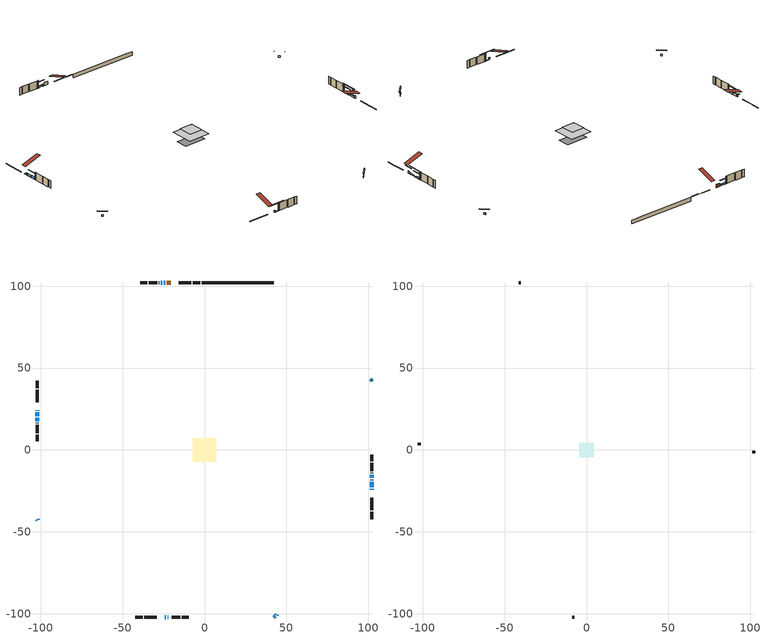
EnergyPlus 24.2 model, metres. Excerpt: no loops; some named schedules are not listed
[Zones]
conditioned space
 floor outside (Floor1 construction): -1.09,-1.09 -1.09,1.09 1.09,1.09 1.09,-1.09 z0.52
 floor adiabatic (AdiabaticFloorConstruction): -7.14,-7.14 -7.14,7.14 7.14,7.14 7.14,-7.14 z2.96
 floor foundation (Slab1 construction): -7.16,-3.81 -7.16,3.81 7.16,3.81 7.16,-3.81 z-1.78
 wall outside (RimJoist1 construction): -2.47,102.26 -7.24,102.26 / -42.36,-102.26 -37.58,-102.26 / -102.26,42.36 -102.26,37.58 / 102.26,-42.36 102.26,-37.58 z0.52:0.82
 wall outside (RimJoist2 construction): -8.17,102.26 -15.77,102.26 / -36.65,-102.26 -29.05,-102.26 / -102.26,36.65 -102.26,29.05 / 102.26,-36.65 102.26,-29.05 z0.52:0.82
 wall outside (AdiabaticWallConstruction 1): -20.53,102.26 -23.08,102.26 z0.52:2.55
 wall outside (AdiabaticWallConstruction): 102.26,-24.29 102.26,-23.78 z0.52:2.17; -102.26,24.29 -102.26,23.88 z0.52:1.74; 102.26,-22.85 102.26,-19.24 z0.52:1.32; -24.01,102.26 -24.79,102.26 / -24.29,-102.26 -23.51,-102.26 z0.52:1.39; -102.26,22.96 -102.26,20.59 z0.52:1.83; 102.26,42.35 101.56,43.05 / 42.35,-102.26 43.05,-101.56 / 102.26,-17.09 102.26,-15.12 z0.52:1.61; 102.26,-18.32 102.26,-18.01 z0.52:0.86; -22.59,-102.26 -21.98,-102.26 z0.52:0.85; -25.72,102.26 -26.78,102.26 z0.52:1.7; 43.71,-100.91 44.24,-100.37 / -102.26,-42.35 -101.72,-42.89 z0.52:1.35; -102.26,19.66 -102.26,17.53 z0.52:2.15
 wall outside (Wall1 construction): -27.71,102.26 -27.93,102.26 / -21.05,-102.26 -20.84,-102.26 / -102.26,16.6 -102.26,16.38 / 102.26,-14.19 102.26,-13.98 z0.52:5.4
 wall outside (Wall2 construction): -28.86,102.26 -34.06,102.26 / -19.91,-102.26 -14.7,-102.26 / -102.26,15.46 -102.26,10.25 / 102.26,-13.05 102.26,-7.84 z0.52:5.4
 wall outside (Wall3 construction): -34.99,102.26 -39.09,102.26 / -13.78,-102.26 -9.68,-102.26 / -102.26,9.32 -102.26,5.22 / 102.26,-6.91 102.26,-2.82 z0.52:5.4
 wall foundation (FoundationWall1 construction): -1.54,102.26,-1.78 -1.54,102.26,0.52 37.97,102.26,0.52 37.97,102.26,0.45 42.36,102.26,0.45 42.36,102.26,-1.78
 window (WindowConstruction 12): 102.26,-24.29 102.26,-23.78 z0.52:2.17
 window (WindowConstruction 7): -102.26,24.29 -102.26,23.89 z0.52:1.74
 window (WindowConstruction 8): 102.26,-22.85 102.26,-19.24 z0.52:1.32
 window (WindowConstruction 9): -24.01,102.26 -24.79,102.26 z0.52:1.39
 window (WindowConstruction 10): -24.29,-102.26 -23.51,-102.26 z0.52:1.39
 window (WindowConstruction 11): -102.26,22.96 -102.26,20.59 z0.52:1.83
 window (WindowConstruction): 102.26,42.36 101.56,43.05 z0.52:1.61
 window (WindowConstruction 13): 102.26,-18.31 102.26,-18.02 z0.52:0.85
 window (WindowConstruction 14): -22.58,-102.26 -21.98,-102.26 z0.52:0.85
 window (WindowConstruction 1): 42.36,-102.26 43.05,-101.56 z0.52:1.61
 window (WindowConstruction 2): 102.26,-17.09 102.26,-15.12 z0.52:1.61
 window (WindowConstruction 3): -25.72,102.26 -26.78,102.26 z0.52:1.7
 window (WindowConstruction 4): 43.71,-100.9 44.24,-100.37 z0.52:1.35
 window (WindowConstruction 5): -102.26,-42.36 -101.72,-42.89 z0.52:1.35
 window (WindowConstruction 6): -102.26,19.66 -102.26,17.53 z0.52:2.14
 door (Door): -20.53,102.26 -23.08,102.26 z0.52:2.55
 ceiling adiabatic (AdiabaticFloorConstruction): 7.14,-7.14 7.14,7.14 -7.14,7.14 -7.14,-7.14 z2.96
attic - vented
 floor to conditioned space (Floor2 construction Reversed): -4.33,-4.33 -4.33,4.33 4.33,4.33 4.33,-4.33 z5.4
 floor to conditioned space (Floor3 construction Reversed): -3.66,-3.66 -3.66,3.66 3.66,3.66 3.66,-3.66 z5.4
 wall outside (Wall4 construction): -40.02,102.26 -41.43,102.26 / -8.75,-102.26 -7.34,-102.26 / -102.26,4.29 -102.26,2.88 / 102.26,-1.89 102.26,-0.48 z0.52:5.4
 roof outside (Roof1 construction): -19.6,102.26,5.4 -19.6,91.24,9.07 -16.7,91.24,9.07 -16.7,102.26,5.4; -25.22,-102.26,5.4 -25.22,-91.24,9.07 -28.12,-91.24,9.07 -28.12,-102.26,5.4; -102.26,25.22,5.4 -91.24,25.22,9.07 -91.24,28.12,9.07 -102.26,28.12,5.4; 102.26,-25.22,5.4 91.24,-25.22,9.07 91.24,-28.12,9.07 102.26,-28.12,5.4
shading: 102.26,-21.25 102.26,-26.82 102.67,-26.82 102.67,-21.25 z4.7; -102.26,23.74 -102.26,24.44 -103.78,24.44 -103.78,23.74 z1.89; 102.26,-19.04 102.26,-23.05 102.67,-23.05 102.67,-19.04 z1.52; -24.99,102.26 -23.81,102.26 -23.81,102.67 -24.99,102.67 z1.59; -23.31,-102.26 -24.49,-102.26 -24.49,-102.67 -23.31,-102.67 z1.59; -102.26,20.39 -102.26,23.16 -102.67,23.16 -102.67,20.39 z2.03; 99.77,44.84 104.04,40.57 104.33,40.86 100.06,45.13 z4.14; 102.26,-13.06 102.26,-23.27 102.67,-23.27 102.67,-13.06 z5.81; -17.02,-102.26 -27.54,-102.26 -27.54,-102.67 -17.02,-102.67 z5.81; 44.84,-99.77 40.57,-104.04 40.86,-104.33 45.13,-100.06 z4.14; 102.26,-12.59 102.26,-19.62 102.67,-19.62 102.67,-12.59 z4.14; -29.31,102.26 -23.19,102.26 -23.19,102.67 -29.31,102.67 z4.23; 46.03,-98.58 41.92,-102.69 42.21,-102.98 46.32,-98.88 z3.88; -99.94,-44.67 -104.04,-40.57 -104.33,-40.86 -100.23,-44.97 z3.88; -102.26,15 -102.26,22.19 -102.67,22.19 -102.67,15 z4.67
[Building]
Building 1: Terrain=Suburbs
[Site:Location]
Regina Intl AP_SK: Latitude {deg}=50.43; Longitude {deg}=-104.67; Time Zone {hr}=-6; Elevation {m}=578; Keep Site Location Information=Yes
[Site:GroundTemperature:Shallow]
-2.28208, -4.75844, -4.95676, -3.7816, 0.936024, 5.63167, 9.70254, 12.2813, 12.5004, 10.403, 6.43594, 1.88434
[Site:WaterMainsTemperature]
Calculation Method=Schedule; Temperature Schedule=mains temperature schedule
[Material] Roughness=Rough; Thermal Absorptance=0.9
Name | Thickness {m} | Conductivity {W/m-K} | Density {kg/m3} | Specific Heat {J/kg-K} | Solar Absorptance | Visible Absorptance
asphalt or fiberglass shingles | 0.00635 | 0.162714 | 1121.4 | 1465.45 | 0.84 | 0.84
ceiling loosefill ins | 0.169333 | 0.0480833 | 16.02 | 1046.75 | 0.7 | 0.7
ceiling stud and cavity | 0.1397 | 0.0919318 | 65.682 | 1177.47 | 0.7 | 0.7
ceiling stud and cavity 1 | 0.1397 | 0.134015 | 65.682 | 1177.47 | 0.7 | 0.7
concrete 4.0 in. | 0.1016 | 1.803125 | 2242.8 | 837.4 | 0.7 | 0.7
concrete 8.0 in. | 0.2032 | 1.803125 | 2242.8 | 837.4 | 0.7 | 0.7
door material | 0.04445 | 0.0451087 | 512.64 | 1214.23 | 0.7 | 0.7
exterior vertical ins | 0.0454343 | 0.029427 | 32.04 | 1214.23 | 0.7 | 0.7
floor covering | 0.0127 | 0.0433444 | 54.468 | 1339.84 | 0.6 | 0.6
floor rigid ins; rim joist rigid ins; wall rigid ins | 0.051816 | 0.029427 | 32.04 | 1214.23 | 0.7 | 0.7
floor rigid ins 1; wall rigid ins 1 | 0.512978 | 0.029427 | 32.04 | 1214.23 | 0.7 | 0.7
floor stud and cavity | 0.1397 | 0.0877436 | 92.3553 | 1139.71 | 0.7 | 0.7
floor stud and cavity 1 | 0.1397 | 1.75129 | 37.0049 | 1207.88 | 0.7 | 0.7
furniture material conditioned space 1 | 0.1524 | 0.115458 | 640.8 | 1214.23 | 0.6 | 0.6
gypsum board | 0.0127 | 0.160291 | 801 | 837.4 | 0.6 | 0.6
gypsum board 1 | 0.0127 | 0.160291 | 801 | 837.4 | 0.7 | 0.7
osb sheathing 0.5 in. | 0.0127 | 0.115458 | 512.64 | 1214.23 | 0.7 | 0.7
osb sheathing 0.75 in. | 0.01905 | 0.115458 | 512.64 | 1214.23 | 0.7 | 0.7
osb sheathing 2.0 in. | 0.0508 | 0.115458 | 512.64 | 1214.23 | 0.7 | 0.7
rim joist stud and cavity | 0.0508 | 0.0443451 | 125.044 | 1163.47 | 0.6 | 0.6
slab rigid ins | 0.0026421 | 0.029427 | 32.04 | 1214.23 | 0.7 | 0.7
wall stud and cavity | 0.1397 | 0.0783975 | 139.0536 | 1170.24 | 0.7 | 0.7
wall stud and cavity 1 | 0.1397 | 0.254295 | 139.0536 | 1170.24 | 0.7 | 0.7
wall stud and cavity 2 | 0.1397 | 0.265352 | 139.0536 | 1170.24 | 0.7 | 0.7
wall stud and cavity 3 | 0.0889 | 6.1454 | 50.32683 | 1063.81 | 0.6 | 0.6
wall stud and cavity 4 | 0.0889 | 0.380278 | 52.3479 | 1209.89 | 0.7 | 0.7
wall stud and cavity 5 | 0.0889 | 0.391764 | 83.0341 | 1211.67 | 0.7 | 0.7
wood siding | 0.0254 | 0.102417 | 544.68 | 1172.36 | 0.4 | 0.4
wood siding 1 | 0.00254 | 0.102417 | 544.68 | 1172.36 | 0.4 | 0.4
wood siding 2; wood siding 3; wood siding 4 | 0.0254 | 0.102417 | 544.68 | 1172.36 | 0.7 | 0.7
[WindowMaterial:SimpleGlazingSystem]
Name | U-Factor {W/m2-K} | Solar Heat Gain Coefficient
WindowMaterial | 2.93666 | 0.65
WindowMaterial 1 | 3.27961 | 0.65
WindowMaterial 10 | 3.24952 | 0.43
WindowMaterial 2 | 3.27848 | 0.66
WindowMaterial 3 | 2.96789 | 0.62
WindowMaterial 4 | 2.8867 | 0.7
WindowMaterial 5 | 3.01559 | 0.58
WindowMaterial 6 | 3.28416 | 0.61
WindowMaterial 7 | 3.28416 | 0.62
WindowMaterial 8 | 3.276206 | 0.67
WindowMaterial 9 | 4.502654 | 0.66
[Construction]
AdiabaticFloorConstruction: floor stud and cavity 1, floor rigid ins 1, osb sheathing 0.75 in., floor covering
AdiabaticWallConstruction: wood siding 3, wall rigid ins 1, wall stud and cavity 4, gypsum board
AdiabaticWallConstruction 1: wood siding 4, wall rigid ins 1, wall stud and cavity 4, gypsum board
Door: door material
Floor1 construction: floor stud and cavity, floor rigid ins, osb sheathing 0.75 in., floor covering
Floor2 construction Reversed: gypsum board, ceiling stud and cavity, ceiling loosefill ins
Floor3 construction Reversed: gypsum board, ceiling stud and cavity 1, ceiling loosefill ins
FoundationWall1 construction: concrete 8.0 in., gypsum board 1
furniture construction conditioned space 1: furniture material conditioned space 1
PartitionWallConstruction: gypsum board, wall stud and cavity 5, gypsum board
RimJoist1 construction; RimJoist2 construction: wood siding 2, rim joist rigid ins, osb sheathing 2.0 in., rim joist stud and cavity
Roof1 construction: asphalt or fiberglass shingles
Slab1 construction: slab rigid ins, concrete 4.0 in.
Wall1 construction: wood siding, osb sheathing 0.5 in., wall stud and cavity, gypsum board
Wall2 construction: wood siding, wall rigid ins, osb sheathing 0.5 in., wall stud and cavity 1, gypsum board
Wall3 construction: wood siding, wall rigid ins, osb sheathing 0.5 in., wall stud and cavity 2, gypsum board
Wall4 construction: wood siding 1, wall stud and cavity 3
WindowConstruction; WindowConstruction 1: WindowMaterial
WindowConstruction 10; WindowConstruction 9: WindowMaterial 7
WindowConstruction 11: WindowMaterial 8
WindowConstruction 12: WindowMaterial 9
WindowConstruction 13; WindowConstruction 14: WindowMaterial 10
WindowConstruction 2: WindowMaterial 1
WindowConstruction 3: WindowMaterial 2
WindowConstruction 4; WindowConstruction 5: WindowMaterial 3
WindowConstruction 6: WindowMaterial 4
WindowConstruction 7: WindowMaterial 5
WindowConstruction 8: WindowMaterial 6
[Zone] Multiplier=1; Part of Total Floor Area=Yes
Name | Volume {m3}
attic - vented | 76.9335
conditioned space | 782.3
[Space]
Name | Zone | Volume {m3}
attic - vented 1 | attic - vented | 76.9335
conditioned space 1 | conditioned space | 782.3
[ZoneInfiltration:EffectiveLeakageArea]
infil attic - vented 1: Zone or Space=attic - vented 1; Schedule=Always On Discrete; Effective Air Leakage Area {cm2}=4063.58; Stack Coefficient=0.000594501; Wind Coefficient=1.64739e-05
[ZoneMixing]
whole house fan mix: Zone or Space=attic - vented; Schedule=Always On Continuous; Design Flow Rate Calculation Method=Flow/Zone; Design Flow Rate {m3/s}=0; Source Zone or Space=conditioned space
[SurfaceProperty:ExposedFoundationPerimeter]
Slab1: Exposed Perimeter Calculation Method=TotalExposedPerimeter; Total Exposed Perimeter {m}=43.892
[InternalMass] Zone or ZoneList=conditioned space; Space or SpaceList=conditioned space 1
Name | Construction | Surface Area {m2}
furniture mass conditioned space 1 | furniture construction conditioned space 1 | 127.052
partition wall mass | PartitionWallConstruction | 317.631
[Lights]
interior lighting: Zone or ZoneList or Space or SpaceList=conditioned space 1; Schedule=interior lighting schedule; Design Level Calculation Method=LightingLevel; Lighting Level {W}=343.2; Return Air Fraction=0; Fraction Radiant=0.6; Fraction Visible=0.2; Fraction Replaceable=1
[People]
occupants: Zone or ZoneList or Space or SpaceList=conditioned space 1; Number of People Schedule=occupants schedule; Number of People Calculation Method=People; Number of People=3; Fraction Radiant=0.314171; Sensible Heat Fraction=0.56303; Activity Level Schedule=occupants activity schedule; Carbon Dioxide Generation Rate {m3/s-W}=0; Enable ASHRAE 55 Comfort Warnings=No; Mean Radiant Temperature Calculation Type=EnclosureAveraged
[ElectricEquipment] Zone or ZoneList or Space or SpaceList=conditioned space 1; Design Level Calculation Method=EquipmentLevel
Name | Schedule | Design Level {W} | Fraction Latent | Fraction Radiant | Fraction Lost
clothes dryer | clothes dryer schedule | 140.772 | 0.015 | 0.081 | 0.85
clothes washer | clothes washer schedule | 32.1985 | 0.03 | 0.162 | 0.7
cooking range | cooking range schedule | 215.147 | 0.08 | 0.432 | 0.2
dishwasher | dishwasher schedule | 66.8632 | 0.3 | 0.18 | 0.4
fridge | fridge schedule | 72.9452 | 0 | 0.6 | 0
mech vent house fan | mech vent house fan schedule | 15.3 | 0 | 0 | 1
mech vent house fan cfis | mech vent house fan cfis schedule | 0 | 0 | 0 | 0
misc plug loads | misc plug loads schedule | 494.7 | 0.045 | 0.513 | 0.1
whole house fan | Always On Discrete | 0 | 0 | 0 | 1
[OtherEquipment] Zone or ZoneList or Space or SpaceList=conditioned space 1; Design Level Calculation Method=EquipmentLevel
Name | Fuel Type | Schedule | Design Level {W} | Fraction Latent | Fraction Radiant | Fraction Lost
clothes dryer 1 | Electricity | clothes dryer schedule | 0 | 0.015 | 0.081 | 0.85
cooking range 1 | Electricity | cooking range schedule | 0 | 0.08 | 0.432 | 0.2
general water use latent | None | general water use schedule | 62.594 | 1 | 0 | 0
general water use sensible | None | general water use schedule | -61.6891 | 0 | 0.6 | 0
mech vent house fan latent load | None | Always On Discrete | 0 | 1 | 0 | 0
mech vent house fan sensible load | None | Always On Discrete | 0 | 0 | 0 | 0
water heater energy adjustment1 | NaturalGas | Always On Discrete | 0.01 | 0 | 0 | 1
[ZoneInfiltration:DesignFlowRate] Zone or ZoneList or Space or SpaceList=conditioned space 1; Schedule=Always On Discrete; Design Flow Rate Calculation Method=Flow/Zone; Design Flow Rate {m3/s}=0
infil flow; natural vent flow; whole house fan flow
[Foundation:Kiva]
Foundation Kiva 1: Initial Indoor Air Temperature {C}=21; Wall Height Above Grade {m}=0.519989; Wall Depth Below Slab {m}=0.2032; Custom Block Material Name 1=exterior vertical ins; Custom Block Depth 1 {m}=2.29999; Custom Block X Position 1 {m}=0.2159; Custom Block Z Position 1 {m}=0
[Foundation:Kiva:Settings]
Soil Conductivity {W/m-K}=0.849921; Soil Density {kg/m3}=1842.3; Soil Specific Heat {J/kg-K}=418.7; Ground Solar Absorptivity=0.9; Ground Thermal Absorptivity=0.9; Ground Surface Roughness {m}=0.03; Far-Field Width {m}=40; Deep-Ground Boundary Condition=ZeroFlux; Deep-Ground Depth {m}=40; Minimum Cell Dimension {m}=0.2; Maximum Cell Growth Coefficient=3; Simulation Timestep=Timestep
[Exterior:Lights]
exterior lighting: Schedule=exterior lighting schedule; Design Level {W}=75.6
[Schedule:Constant]
Name | Hourly Value
Always On Continuous; mech vent house fan schedule; mech vent house fan cfis schedule; Always On Discrete | 1
occupants activity schedule | 117.228
fridge schedule | 0
[Schedule:Week:Daily]
interior lighting schedule Week Rule - Jan1-Jan27: interior lighting schedule day, interior lighting schedule day, interior lighting schedule day, interior lighting schedule day, interior lighting schedule day, interior lighting schedule day, interior lighting schedule day, interior lighting schedule default day, interior lighting schedule default day, interior lighting schedule default day, interior lighting schedule default day, interior lighting schedule default day
interior lighting schedule Week Rule - Jan28-Feb3: interior lighting schedule day, interior lighting schedule day, interior lighting schedule day, interior lighting schedule day, interior lighting schedule day 1, interior lighting schedule day 1, interior lighting schedule day 1, interior lighting schedule default day, interior lighting schedule default day, interior lighting schedule default day, interior lighting schedule default day, interior lighting schedule default day
interior lighting schedule Week Rule - Feb4-Feb24: interior lighting schedule day 1, interior lighting schedule day 1, interior lighting schedule day 1, interior lighting schedule day 1, interior lighting schedule day 1, interior lighting schedule day 1, interior lighting schedule day 1, interior lighting schedule default day, interior lighting schedule default day, interior lighting schedule default day, interior lighting schedule default day, interior lighting schedule default day
interior lighting schedule Week Rule - Feb25-Mar3: interior lighting schedule day 1, interior lighting schedule day 1, interior lighting schedule day 1, interior lighting schedule day 1, interior lighting schedule day 2, interior lighting schedule day 2, interior lighting schedule day 2, interior lighting schedule default day, interior lighting schedule default day, interior lighting schedule default day, interior lighting schedule default day, interior lighting schedule default day
interior lighting schedule Week Rule - Mar4-Mar31: interior lighting schedule day 2, interior lighting schedule day 2, interior lighting schedule day 2, interior lighting schedule day 2, interior lighting schedule day 2, interior lighting schedule day 2, interior lighting schedule day 2, interior lighting schedule default day, interior lighting schedule default day, interior lighting schedule default day, interior lighting schedule default day, interior lighting schedule default day
interior lighting schedule Week Rule - Apr1-Apr28: interior lighting schedule day 3, interior lighting schedule day 3, interior lighting schedule day 3, interior lighting schedule day 3, interior lighting schedule day 3, interior lighting schedule day 3, interior lighting schedule day 3, interior lighting schedule default day, interior lighting schedule default day, interior lighting schedule default day, interior lighting schedule default day, interior lighting schedule default day
interior lighting schedule Week Rule - Apr29-May5: interior lighting schedule day 3, interior lighting schedule day 3, interior lighting schedule day 4, interior lighting schedule day 4, interior lighting schedule day 4, interior lighting schedule day 4, interior lighting schedule day 4, interior lighting schedule default day, interior lighting schedule default day, interior lighting schedule default day, interior lighting schedule default day, interior lighting schedule default day
interior lighting schedule Week Rule - May6-May26: interior lighting schedule day 4, interior lighting schedule day 4, interior lighting schedule day 4, interior lighting schedule day 4, interior lighting schedule day 4, interior lighting schedule day 4, interior lighting schedule day 4, interior lighting schedule default day, interior lighting schedule default day, interior lighting schedule default day, interior lighting schedule default day, interior lighting schedule default day
interior lighting schedule Week Rule - May27-Jun2: interior lighting schedule day 4, interior lighting schedule day 4, interior lighting schedule day 4, interior lighting schedule day 4, interior lighting schedule day 4, interior lighting schedule day 5, interior lighting schedule day 5, interior lighting schedule default day, interior lighting schedule default day, interior lighting schedule default day, interior lighting schedule default day, interior lighting schedule default day
interior lighting schedule Week Rule - Jun3-Jun30: interior lighting schedule day 5, interior lighting schedule day 5, interior lighting schedule day 5, interior lighting schedule day 5, interior lighting schedule day 5, interior lighting schedule day 5, interior lighting schedule day 5, interior lighting schedule default day, interior lighting schedule default day, interior lighting schedule default day, interior lighting schedule default day, interior lighting schedule default day
interior lighting schedule Week Rule - Jul1-Jul28: interior lighting schedule day 6, interior lighting schedule day 6, interior lighting schedule day 6, interior lighting schedule day 6, interior lighting schedule day 6, interior lighting schedule day 6, interior lighting schedule day 6, interior lighting schedule default day, interior lighting schedule default day, interior lighting schedule default day, interior lighting schedule default day, interior lighting schedule default day
interior lighting schedule Week Rule - Jul29-Aug4: interior lighting schedule day 6, interior lighting schedule day 6, interior lighting schedule day 6, interior lighting schedule day 7, interior lighting schedule day 7, interior lighting schedule day 7, interior lighting schedule day 7, interior lighting schedule default day, interior lighting schedule default day, interior lighting schedule default day, interior lighting schedule default day, interior lighting schedule default day
interior lighting schedule Week Rule - Aug5-Aug25: interior lighting schedule day 7, interior lighting schedule day 7, interior lighting schedule day 7, interior lighting schedule day 7, interior lighting schedule day 7, interior lighting schedule day 7, interior lighting schedule day 7, interior lighting schedule default day, interior lighting schedule default day, interior lighting schedule default day, interior lighting schedule default day, interior lighting schedule default day
interior lighting schedule Week Rule - Aug26-Sep1: interior lighting schedule day 7, interior lighting schedule day 7, interior lighting schedule day 7, interior lighting schedule day 7, interior lighting schedule day 7, interior lighting schedule day 7, interior lighting schedule day 8, interior lighting schedule default day, interior lighting schedule default day, interior lighting schedule default day, interior lighting schedule default day, interior lighting schedule default day
interior lighting schedule Week Rule - Sep2-Sep29: interior lighting schedule day 8, interior lighting schedule day 8, interior lighting schedule day 8, interior lighting schedule day 8, interior lighting schedule day 8, interior lighting schedule day 8, interior lighting schedule day 8, interior lighting schedule default day, interior lighting schedule default day, interior lighting schedule default day, interior lighting schedule default day, interior lighting schedule default day
interior lighting schedule Week Rule - Sep30-Oct6: interior lighting schedule day 8, interior lighting schedule day 9, interior lighting schedule day 9, interior lighting schedule day 9, interior lighting schedule day 9, interior lighting schedule day 9, interior lighting schedule day 9, interior lighting schedule default day, interior lighting schedule default day, interior lighting schedule default day, interior lighting schedule default day, interior lighting schedule default day
interior lighting schedule Week Rule - Oct7-Oct27: interior lighting schedule day 9, interior lighting schedule day 9, interior lighting schedule day 9, interior lighting schedule day 9, interior lighting schedule day 9, interior lighting schedule day 9, interior lighting schedule day 9, interior lighting schedule default day, interior lighting schedule default day, interior lighting schedule default day, interior lighting schedule default day, interior lighting schedule default day
interior lighting schedule Week Rule - Oct28-Nov3: interior lighting schedule day 9, interior lighting schedule day 9, interior lighting schedule day 9, interior lighting schedule day 9, interior lighting schedule day 10, interior lighting schedule day 10, interior lighting schedule day 10, interior lighting schedule default day, interior lighting schedule default day, interior lighting schedule default day, interior lighting schedule default day, interior lighting schedule default day
interior lighting schedule Week Rule - Nov4-Nov24: interior lighting schedule day 10, interior lighting schedule day 10, interior lighting schedule day 10, interior lighting schedule day 10, interior lighting schedule day 10, interior lighting schedule day 10, interior lighting schedule day 10, interior lighting schedule default day, interior lighting schedule default day, interior lighting schedule default day, interior lighting schedule default day, interior lighting schedule default day
interior lighting schedule Week Rule - Nov25-Dec1: interior lighting schedule day 10, interior lighting schedule day 10, interior lighting schedule day 10, interior lighting schedule day 10, interior lighting schedule day 10, interior lighting schedule day 10, interior lighting schedule day 11, interior lighting schedule default day, interior lighting schedule default day, interior lighting schedule default day, interior lighting schedule default day, interior lighting schedule default day
interior lighting schedule Week Rule - Dec2-Dec31: interior lighting schedule day 11, interior lighting schedule day 11, interior lighting schedule day 11, interior lighting schedule day 11, interior lighting schedule day 11, interior lighting schedule day 11, interior lighting schedule day 11, interior lighting schedule default day, interior lighting schedule default day, interior lighting schedule default day, interior lighting schedule default day, interior lighting schedule default day
occupants schedule Week Rule - Jan1-Dec31: occupants schedule day, occupants schedule day, occupants schedule day, occupants schedule day, occupants schedule day, occupants schedule day, occupants schedule day, occupants schedule default day, occupants schedule default day, occupants schedule default day, occupants schedule default day, occupants schedule default day
clothes dryer schedule Week Rule - Jan1-Dec31: clothes dryer schedule day, clothes dryer schedule day, clothes dryer schedule day, clothes dryer schedule day, clothes dryer schedule day, clothes dryer schedule day, clothes dryer schedule day, clothes dryer schedule default day, clothes dryer schedule default day, clothes dryer schedule default day, clothes dryer schedule default day, clothes dryer schedule default day
clothes washer schedule Week Rule - Jan1-Dec31: clothes washer schedule day, clothes washer schedule day, clothes washer schedule day, clothes washer schedule day, clothes washer schedule day, clothes washer schedule day, clothes washer schedule day, clothes washer schedule default day, clothes washer schedule default day, clothes washer schedule default day, clothes washer schedule default day, clothes washer schedule default day
cooking range schedule Week Rule - Jan1-Dec31: cooking range schedule day, cooking range schedule day, cooking range schedule day, cooking range schedule day, cooking range schedule day, cooking range schedule day, cooking range schedule day, cooking range schedule default day, cooking range schedule default day, cooking range schedule default day, cooking range schedule default day, cooking range schedule default day
dishwasher schedule Week Rule - Jan1-Dec31: dishwasher schedule day, dishwasher schedule day, dishwasher schedule day, dishwasher schedule day, dishwasher schedule day, dishwasher schedule day, dishwasher schedule day, dishwasher schedule default day, dishwasher schedule default day, dishwasher schedule default day, dishwasher schedule default day, dishwasher schedule default day
misc plug loads schedule Week Rule - Jan1-Dec31: misc plug loads schedule day, misc plug loads schedule day, misc plug loads schedule day, misc plug loads schedule day, misc plug loads schedule day, misc plug loads schedule day, misc plug loads schedule day, misc plug loads schedule default day, misc plug loads schedule default day, misc plug loads schedule default day, misc plug loads schedule default day, misc plug loads schedule default day
general water use schedule Week Rule - Jan1-Dec31: general water use schedule day, general water use schedule day, general water use schedule day, general water use schedule day, general water use schedule day, general water use schedule day, general water use schedule day, general water use schedule default day, general water use schedule default day, general water use schedule default day, general water use schedule default day, general water use schedule default day
exterior lighting schedule Week Rule - Jan1-Jan27: exterior lighting schedule day, exterior lighting schedule day, exterior lighting schedule day, exterior lighting schedule day, exterior lighting schedule day, exterior lighting schedule day, exterior lighting schedule day, exterior lighting schedule default day, exterior lighting schedule default day, exterior lighting schedule default day, exterior lighting schedule default day, exterior lighting schedule default day
exterior lighting schedule Week Rule - Jan28-Feb3: exterior lighting schedule day, exterior lighting schedule day, exterior lighting schedule day, exterior lighting schedule day, exterior lighting schedule day 1, exterior lighting schedule day 1, exterior lighting schedule day 1, exterior lighting schedule default day, exterior lighting schedule default day, exterior lighting schedule default day, exterior lighting schedule default day, exterior lighting schedule default day
exterior lighting schedule Week Rule - Feb4-Feb24: exterior lighting schedule day 1, exterior lighting schedule day 1, exterior lighting schedule day 1, exterior lighting schedule day 1, exterior lighting schedule day 1, exterior lighting schedule day 1, exterior lighting schedule day 1, exterior lighting schedule default day, exterior lighting schedule default day, exterior lighting schedule default day, exterior lighting schedule default day, exterior lighting schedule default day
exterior lighting schedule Week Rule - Feb25-Mar3: exterior lighting schedule day 1, exterior lighting schedule day 1, exterior lighting schedule day 1, exterior lighting schedule day 1, exterior lighting schedule day 2, exterior lighting schedule day 2, exterior lighting schedule day 2, exterior lighting schedule default day, exterior lighting schedule default day, exterior lighting schedule default day, exterior lighting schedule default day, exterior lighting schedule default day
exterior lighting schedule Week Rule - Mar4-Mar31: exterior lighting schedule day 2, exterior lighting schedule day 2, exterior lighting schedule day 2, exterior lighting schedule day 2, exterior lighting schedule day 2, exterior lighting schedule day 2, exterior lighting schedule day 2, exterior lighting schedule default day, exterior lighting schedule default day, exterior lighting schedule default day, exterior lighting schedule default day, exterior lighting schedule default day
exterior lighting schedule Week Rule - Apr1-Apr28: exterior lighting schedule day 3, exterior lighting schedule day 3, exterior lighting schedule day 3, exterior lighting schedule day 3, exterior lighting schedule day 3, exterior lighting schedule day 3, exterior lighting schedule day 3, exterior lighting schedule default day, exterior lighting schedule default day, exterior lighting schedule default day, exterior lighting schedule default day, exterior lighting schedule default day
exterior lighting schedule Week Rule - Apr29-May5: exterior lighting schedule day 3, exterior lighting schedule day 3, exterior lighting schedule day 4, exterior lighting schedule day 4, exterior lighting schedule day 4, exterior lighting schedule day 4, exterior lighting schedule day 4, exterior lighting schedule default day, exterior lighting schedule default day, exterior lighting schedule default day, exterior lighting schedule default day, exterior lighting schedule default day
exterior lighting schedule Week Rule - May6-May26: exterior lighting schedule day 4, exterior lighting schedule day 4, exterior lighting schedule day 4, exterior lighting schedule day 4, exterior lighting schedule day 4, exterior lighting schedule day 4, exterior lighting schedule day 4, exterior lighting schedule default day, exterior lighting schedule default day, exterior lighting schedule default day, exterior lighting schedule default day, exterior lighting schedule default day
exterior lighting schedule Week Rule - May27-Jun2: exterior lighting schedule day 4, exterior lighting schedule day 4, exterior lighting schedule day 4, exterior lighting schedule day 4, exterior lighting schedule day 4, exterior lighting schedule day 5, exterior lighting schedule day 5, exterior lighting schedule default day, exterior lighting schedule default day, exterior lighting schedule default day, exterior lighting schedule default day, exterior lighting schedule default day
exterior lighting schedule Week Rule - Jun3-Jun30: exterior lighting schedule day 5, exterior lighting schedule day 5, exterior lighting schedule day 5, exterior lighting schedule day 5, exterior lighting schedule day 5, exterior lighting schedule day 5, exterior lighting schedule day 5, exterior lighting schedule default day, exterior lighting schedule default day, exterior lighting schedule default day, exterior lighting schedule default day, exterior lighting schedule default day
exterior lighting schedule Week Rule - Jul1-Jul28: exterior lighting schedule day 6, exterior lighting schedule day 6, exterior lighting schedule day 6, exterior lighting schedule day 6, exterior lighting schedule day 6, exterior lighting schedule day 6, exterior lighting schedule day 6, exterior lighting schedule default day, exterior lighting schedule default day, exterior lighting schedule default day, exterior lighting schedule default day, exterior lighting schedule default day
exterior lighting schedule Week Rule - Jul29-Aug4: exterior lighting schedule day 6, exterior lighting schedule day 6, exterior lighting schedule day 6, exterior lighting schedule day 7, exterior lighting schedule day 7, exterior lighting schedule day 7, exterior lighting schedule day 7, exterior lighting schedule default day, exterior lighting schedule default day, exterior lighting schedule default day, exterior lighting schedule default day, exterior lighting schedule default day
exterior lighting schedule Week Rule - Aug5-Aug25: exterior lighting schedule day 7, exterior lighting schedule day 7, exterior lighting schedule day 7, exterior lighting schedule day 7, exterior lighting schedule day 7, exterior lighting schedule day 7, exterior lighting schedule day 7, exterior lighting schedule default day, exterior lighting schedule default day, exterior lighting schedule default day, exterior lighting schedule default day, exterior lighting schedule default day
exterior lighting schedule Week Rule - Aug26-Sep1: exterior lighting schedule day 7, exterior lighting schedule day 7, exterior lighting schedule day 7, exterior lighting schedule day 7, exterior lighting schedule day 7, exterior lighting schedule day 7, exterior lighting schedule day 8, exterior lighting schedule default day, exterior lighting schedule default day, exterior lighting schedule default day, exterior lighting schedule default day, exterior lighting schedule default day
exterior lighting schedule Week Rule - Sep2-Sep29: exterior lighting schedule day 8, exterior lighting schedule day 8, exterior lighting schedule day 8, exterior lighting schedule day 8, exterior lighting schedule day 8, exterior lighting schedule day 8, exterior lighting schedule day 8, exterior lighting schedule default day, exterior lighting schedule default day, exterior lighting schedule default day, exterior lighting schedule default day, exterior lighting schedule default day
[Schedule:Year]
interior lighting schedule: interior lighting schedule Week Rule - Jan1-Jan27, 1, 1, 1, 27, interior lighting schedule Week Rule - Jan28-Feb3, 1, 28, 2, 3, interior lighting schedule Week Rule - Feb4-Feb24, 2, 4, 2, 24, interior lighting schedule Week Rule - Feb25-Mar3, 2, 25, 3, 3, interior lighting schedule Week Rule - Mar4-Mar31, 3, 4, 3, 31, interior lighting schedule Week Rule - Apr1-Apr28, 4, 1, 4, 28, interior lighting schedule Week Rule - Apr29-May5, 4, 29, 5, 5, interior lighting schedule Week Rule - May6-May26, 5, 6, 5, 26, interior lighting schedule Week Rule - May27-Jun2, 5, 27, 6, 2, interior lighting schedule Week Rule - Jun3-Jun30, 6, 3, 6, 30, interior lighting schedule Week Rule - Jul1-Jul28, 7, 1, 7, 28, interior lighting schedule Week Rule - Jul29-Aug4, 7, 29, 8, 4, interior lighting schedule Week Rule - Aug5-Aug25, 8, 5, 8, 25, interior lighting schedule Week Rule - Aug26-Sep1, 8, 26, 9, 1, interior lighting schedule Week Rule - Sep2-Sep29, 9, 2, 9, 29, interior lighting schedule Week Rule - Sep30-Oct6, 9, 30, 10, 6, interior lighting schedule Week Rule - Oct7-Oct27, 10, 7, 10, 27, interior lighting schedule Week Rule - Oct28-Nov3, 10, 28, 11, 3, interior lighting schedule Week Rule - Nov4-Nov24, 11, 4, 11, 24, interior lighting schedule Week Rule - Nov25-Dec1, 11, 25, 12, 1, interior lighting schedule Week Rule - Dec2-Dec31, 12, 2, 12, 31
occupants schedule: occupants schedule Week Rule - Jan1-Dec31, 1, 1, 12, 31
clothes dryer schedule: clothes dryer schedule Week Rule - Jan1-Dec31, 1, 1, 12, 31
clothes washer schedule: clothes washer schedule Week Rule - Jan1-Dec31, 1, 1, 12, 31
cooking range schedule: cooking range schedule Week Rule - Jan1-Dec31, 1, 1, 12, 31
dishwasher schedule: dishwasher schedule Week Rule - Jan1-Dec31, 1, 1, 12, 31
misc plug loads schedule: misc plug loads schedule Week Rule - Jan1-Dec31, 1, 1, 12, 31
general water use schedule: general water use schedule Week Rule - Jan1-Dec31, 1, 1, 12, 31
exterior lighting schedule: exterior lighting schedule Week Rule - Jan1-Jan27, 1, 1, 1, 27, exterior lighting schedule Week Rule - Jan28-Feb3, 1, 28, 2, 3, exterior lighting schedule Week Rule - Feb4-Feb24, 2, 4, 2, 24, exterior lighting schedule Week Rule - Feb25-Mar3, 2, 25, 3, 3, exterior lighting schedule Week Rule - Mar4-Mar31, 3, 4, 3, 31, exterior lighting schedule Week Rule - Apr1-Apr28, 4, 1, 4, 28, exterior lighting schedule Week Rule - Apr29-May5, 4, 29, 5, 5, exterior lighting schedule Week Rule - May6-May26, 5, 6, 5, 26, exterior lighting schedule Week Rule - May27-Jun2, 5, 27, 6, 2, exterior lighting schedule Week Rule - Jun3-Jun30, 6, 3, 6, 30, exterior lighting schedule Week Rule - Jul1-Jul28, 7, 1, 7, 28, exterior lighting schedule Week Rule - Jul29-Aug4, 7, 29, 8, 4, exterior lighting schedule Week Rule - Aug5-Aug25, 8, 5, 8, 25, exterior lighting schedule Week Rule - Aug26-Sep1, 8, 26, 9, 1, exterior lighting schedule Week Rule - Sep2-Sep29, 9, 2, 9, 29, exterior lighting schedule Week Rule - Sep30-Oct6, 9, 30, 10, 6, exterior lighting schedule Week Rule - Oct7-Oct27, 10, 7, 10, 27, exterior lighting schedule Week Rule - Oct28-Nov3, 10, 28, 11, 3, exterior lighting schedule Week Rule - Nov4-Nov24, 11, 4, 11, 24, exterior lighting schedule Week Rule - Nov25-Dec1, 11, 25, 12, 1, exterior lighting schedule Week Rule - Dec2-Dec31, 12, 2, 12, 31
[Schedule:Compact]
mains temperature schedule: Through: 01/01, For: AllDays, Until: 24:00, 3.64167, Through: 01/02, For: AllDays, Until: 24:00, 3.56444, Through: 01/03, For: AllDays, Until: 24:00, 3.48833, Through: 01/04, For: AllDays, Until: 24:00, 3.41333, Through: 01/05, For: AllDays, Until: 24:00, 3.33944, Through: 01/06, For: AllDays, Until: 24:00, 3.26667, Through: 01/07, For: AllDays, Until: 24:00, 3.195, Through: 01/08, For: AllDays, Until: 24:00, 3.12444, Through: 01/09, For: AllDays, Until: 24:00, 3.055, Through: 01/10, For: AllDays, Until: 24:00, 2.98611, Through: 01/11, For: AllDays, Until: 24:00, 2.91944, Through: 01/12, For: AllDays, Until: 24:00, 2.85333, Through: 01/13, For: AllDays, Until: 24:00, 2.78833, Through: 01/14, For: AllDays, Until: 24:00, 2.725, Through: 01/15, For: AllDays, Until: 24:00, 2.66222, Through: 01/16, For: AllDays, Until: 24:00, 2.60111, Through: 01/17, For: AllDays, Until: 24:00, 2.54167, Through: 01/18, For: AllDays, Until: 24:00, 2.48333, Through: 01/19, For: AllDays, Until: 24:00, 2.42611, Through: 01/20, For: AllDays, Until: 24:00, 2.37, Through: 01/21, For: AllDays, Until: 24:00, 2.31556, Through: 01/22, For: AllDays, Until: 24:00, 2.26278, Through: 01/23, For: AllDays, Until: 24:00, 2.21111, Through: 01/24, For: AllDays, Until: 24:00, 2.16056, Through: 01/25, For: AllDays, Until: 24:00, 2.11167, Through: 01/26, For: AllDays, Until: 24:00, 2.06444, Through: 01/27, For: AllDays, Until: 24:00, 2.01833, Through: 01/28, For: AllDays, Until: 24:00, 1.97389, Through: 01/29, For: AllDays, Until: 24:00, 1.93056, Through: 01/30, For: AllDays, Until: 24:00, 1.88889, Through: 01/31, For: AllDays, Until: 24:00, 1.84889, Through: 02/01, For: AllDays, Until: 24:00, 1.81056, Through: 02/02, For: AllDays, Until: 24:00, 1.77333, Through: 02/03, For: AllDays, Until: 24:00, 1.73778, Through: 02/04, For: AllDays, Until: 24:00, 1.70389, Through: 02/05, For: AllDays, Until: 24:00, 1.67167, Through: 02/06, For: AllDays, Until: 24:00, 1.64056, Through: 02/07, For: AllDays, Until: 24:00, 1.61111, Through: 02/08, For: AllDays, Until: 24:00, 1.58333, Through: 02/09, For: AllDays, Until: 24:00, 1.55722, Through: 02/10, For: AllDays, Until: 24:00, 1.53278, Through: 02/11, For: AllDays, Until: 24:00, 1.51, Through: 02/12, For: AllDays, Until: 24:00, 1.48889, Through: 02/13, For: AllDays, Until: 24:00, 1.46889, Through: 02/14, For: AllDays, Until: 24:00, 1.45111, Through: 02/15, For: AllDays, Until: 24:00, 1.43444, Through: 02/16, For: AllDays, Until: 24:00, 1.41944, Through: 02/17, For: AllDays, Until: 24:00, 1.40667, Through: 02/18, For: AllDays, Until: 24:00, 1.395, Through: 02/19, For: AllDays, Until: 24:00, 1.385, Through: 02/20, For: AllDays, Until: 24:00, 1.37667, Through: 02/21, For: AllDays, Until: 24:00, 1.37, Through: 02/22, For: AllDays, Until: 24:00, 1.365, Through: 02/23, For: AllDays, Until: 24:00, 1.36167, Through: 02/24, For: AllDays, Until: 24:00, 1.36, Through: 02/25, For: AllDays, Until: 24:00, 1.36, Through: 02/26, For: AllDays, Until: 24:00, 1.36167, Through: 02/27, For: AllDays, Until: 24:00, 1.365, Through: 02/28, For: AllDays, Until: 24:00, 1.37, Through: 03/01, For: AllDays, Until: 24:00, 1.37667, Through: 03/02, For: AllDays, Until: 24:00, 1.385, Through: 03/03, For: AllDays, Until: 24:00, 1.395, Through: 03/04, For: AllDays, Until: 24:00, 1.40667, Through: 03/05, For: AllDays, Until: 24:00, 1.41944, Through: 03/06, For: AllDays, Until: 24:00, 1.43444, Through: 03/07, For: AllDays, Until: 24:00, 1.45111, Through: 03/08, For: AllDays, Until: 24:00, 1.46889, Through: 03/09, For: AllDays, Until: 24:00, 1.48889, Through: 03/10, For: AllDays, Until: 24:00, 1.51, Through: 03/11, For: AllDays, Until: 24:00, 1.53278, Through: 03/12, For: AllDays, Until: 24:00, 1.55778, Through: 03/13, For: AllDays, Until: 24:00, 1.58389, Through: 03/14, For: AllDays, Until: 24:00, 1.61167, Through: 03/15, For: AllDays, Until: 24:00, 1.64056, Through: 03/16, For: AllDays, Until: 24:00, 1.67167, Through: 03/17, For: AllDays, Until: 24:00, 1.70389, Through: 03/18, For: AllDays, Until: 24:00, 1.73778, Through: 03/19, For: AllDays, Until: 24:00, 1.77333, Through: 03/20, For: AllDays, Until: 24:00, 1.81056, Through: 03/21, For: AllDays, Until: 24:00, 1.84944, Through: 03/22, For: AllDays, Until: 24:00, 1.88944, Through: 03/23, For: AllDays, Until: 24:00, 1.93111, Through: 03/24, For: AllDays, Until: 24:00, 1.97389, Through: 03/25, For: AllDays, Until: 24:00, 2.01833, Through: 03/26, For: AllDays, Until: 24:00, 2.06444, Through: 03/27, For: AllDays, Until: 24:00, 2.11222, Through: 03/28, For: AllDays, Until: 24:00, 2.16111, Through: 03/29, For: AllDays, Until: 24:00, 2.21111, Through: 03/30, For: AllDays, Until: 24:00, 2.26278, Through: 03/31, For: AllDays, Until: 24:00, 2.31611, Through: 04/01, For: AllDays, Until: 24:00, 2.37056, Through: 04/02, For: AllDays, Until: 24:00, 2.42611, Through: 04/03, For: AllDays, Until: 24:00, 2.48333, Through: 04/04, For: AllDays, Until: 24:00, 2.54167, Through: 04/05, For: AllDays, Until: 24:00, 2.60167, Through: 04/06, For: AllDays, Until: 24:00, 2.66278, Through: 04/07, For: AllDays, Until: 24:00, 2.725, Through: 04/08, For: AllDays, Until: 24:00, 2.78833, Through: 04/09, For: AllDays, Until: 24:00, 2.85333, Through: 04/10, For: AllDays, Until: 24:00, 2.91944, Through: 04/11, For: AllDays, Until: 24:00, 2.98667, Through: 04/12, For: AllDays, Until: 24:00, 3.055, Through: 04/13, For: AllDays, Until: 24:00, 3.12444, Through: 04/14, For: AllDays, Until: 24:00, 3.195, Through: 04/15, For: AllDays, Until: 24:00, 3.26722, Through: 04/16, For: AllDays, Until: 24:00, 3.34, Through: 04/17, For: AllDays, Until: 24:00, 3.41389, Through: 04/18, For: AllDays, Until: 24:00, 3.48889, Through: 04/19, For: AllDays, Until: 24:00, 3.565, Through: 04/20, For: AllDays, Until: 24:00, 3.64167, Through: 04/21, For: AllDays, Until: 24:00, 3.72, Through: 04/22, For: AllDays, Until: 24:00, 3.79889, Through: 04/23, For: AllDays, Until: 24:00, 3.87889, Through: 04/24, For: AllDays, Until: 24:00, 3.95944, Through: 04/25, For: AllDays, Until: 24:00, 4.04111, Through: 04/26, For: AllDays, Until: 24:00, 4.12389, Through: 04/27, For: AllDays, Until: 24:00, 4.20722, Through: 04/28, For: AllDays, Until: 24:00, 4.29111, Through: 04/29, For: AllDays, Until: 24:00, 4.37611, Through: 04/30, For: AllDays, Until: 24:00, 4.46167, Through: 05/01, For: AllDays, Until: 24:00, 4.54833, Through: 05/02, For: AllDays, Until: 24:00, 4.63556, Through: 05/03, For: AllDays, Until: 24:00, 4.72333, Through: 05/04, For: AllDays, Until: 24:00, 4.81167, Through: 05/05, For: AllDays, Until: 24:00, 4.90111, Through: 05/06, For: AllDays, Until: 24:00, 4.99056, Through: 05/07, For: AllDays, Until: 24:00, 5.08111, Through: 05/08, For: AllDays, Until: 24:00, 5.17222, Through: 05/09, For: AllDays, Until: 24:00, 5.26333, Through: 05/10, For: AllDays, Until: 24:00, 5.35556, Through: 05/11, For: AllDays, Until: 24:00, 5.44778, Through: 05/12, For: AllDays, Until: 24:00, 5.54056, Through: 05/13, For: AllDays, Until: 24:00, 5.63389, Through: 05/14, For: AllDays, Until: 24:00, 5.72722, Through: 05/15, For: AllDays, Until: 24:00, 5.82111, Through: 05/16, For: AllDays, Until: 24:00, 5.91556, Through: 05/17, For: AllDays, Until: 24:00, 6.01056, Through: 05/18, For: AllDays, Until: 24:00, 6.105, Through: 05/19, For: AllDays, Until: 24:00, 6.20056, Through: 05/20, For: AllDays, Until: 24:00, 6.29556, Through: 05/21, For: AllDays, Until: 24:00, 6.39111, Through: 05/22, For: AllDays, Until: 24:00, 6.48722, Through: 05/23, For: AllDays, Until: 24:00, 6.58278, Through: 05/24, For: AllDays, Until: 24:00, 6.67889, Through: 05/25, For: AllDays, Until: 24:00, 6.775, Through: 05/26, For: AllDays, Until: 24:00, 6.87111, Through: 05/27, For: AllDays, Until: 24:00, 6.96722, Through: 05/28, For: AllDays, Until: 24:00, 7.06333, Through: 05/29, For: AllDays, Until: 24:00, 7.15944, Through: 05/30, For: AllDays, Until: 24:00, 7.25556, Through: 05/31, For: AllDays, Until: 24:00, 7.35111, Through: 06/01, For: AllDays, Until: 24:00, 7.44722, Through: 06/02, For: AllDays, Until: 24:00, 7.54278, Through: 06/03, For: AllDays, Until: 24:00, 7.63833, Through: 06/04, For: AllDays, Until: 24:00, 7.73333, Through: 06/05, For: AllDays, Until: 24:00, 7.82833, Through: 06/06, For: AllDays, Until: 24:00, 7.92333, Through: 06/07, For: AllDays, Until: 24:00, 8.01778, Through: 06/08, For: AllDays, Until: 24:00, 8.11167, Through: 06/09, For: AllDays, Until: 24:00, 8.20556, Through: 06/10, For: AllDays, Until: 24:00, 8.29889, Through: 06/11, For: AllDays, Until: 24:00, 8.39222, Through: 06/12, For: AllDays, Until: 24:00, 8.485, Through: 06/13, For: AllDays, Until: 24:00, 8.57722, Through: 06/14, For: AllDays, Until: 24:00, 8.66889, Through: 06/15, For: AllDays, Until: 24:00, 8.76, Through: 06/16, For: AllDays, Until: 24:00, 8.85056, Through: 06/17, For: AllDays, Until: 24:00, 8.94056, Through: 06/18, For: AllDays, Until: 24:00, 9.03, Through: 06/19, For: AllDays, Until: 24:00, 9.11889, Through: 06/20, For: AllDays, Until: 24:00, 9.20722, Through: 06/21, For: AllDays, Until: 24:00, 9.29444, Through: 06/22, For: AllDays, Until: 24:00, 9.38167, Through: 06/23, For: AllDays, Until: 24:00, 9.46778, Through: 06/24, For: AllDays, Until: 24:00, 9.55333, Through: 06/25, For: AllDays, Until: 24:00, 9.63778, Through: 06/26, For: AllDays, Until: 24:00, 9.72167, Through: 06/27, For: AllDays, Until: 24:00, 9.80444, Through: 06/28, For: AllDays, Until: 24:00, 9.88667, Through: 06/29, For: AllDays, Until: 24:00, 9.96778, Through: 06/30, For: AllDays, Until: 24:00, 10.0483, Through: 07/01, For: AllDays, Until: 24:00, 10.1278, Through: 07/02, For: AllDays, Until: 24:00, 10.2061, Through: 07/03, For: AllDays, Until: 24:00, 10.2839, Through: 07/04, For: AllDays, Until: 24:00, 10.3606, Through: 07/05, For: AllDays, Until: 24:00, 10.4361, Through: 07/06, For: AllDays, Until: 24:00, 10.5106, Through: 07/07, For: AllDays, Until: 24:00, 10.5839, Through: 07/08, For: AllDays, Until: 24:00, 10.6561, Through: 07/09, For: AllDays, Until: 24:00, 10.7278, Through: 07/10, For: AllDays, Until: 24:00, 10.7978, Through: 07/11, For: AllDays, Until: 24:00, 10.8667, Through: 07/12, For: AllDays, Until: 24:00, 10.9344, Through: 07/13, For: AllDays, Until: 24:00, 11.0011, Through: 07/14, For: AllDays, Until: 24:00, 11.0667, Through: 07/15, For: AllDays, Until: 24:00, 11.1311, Through: 07/16, For: AllDays, Until: 24:00, 11.1939, Through: 07/17, For: AllDays, Until: 24:00, 11.2561, Through: 07/18, For: AllDays, Until: 24:00, 11.3167, Through: 07/19, For: AllDays, Until: 24:00, 11.3756, Through: 07/20, For: AllDays, Until: 24:00, 11.4333, Through: 07/21, For: AllDays, Until: 24:00, 11.49, Through: 07/22, For: AllDays, Until: 24:00, 11.545, Through: 07/23, For: AllDays, Until: 24:00, 11.5989, Through: 07/24, For: AllDays, Until: 24:00, 11.6517, Through: 07/25, For: AllDays, Until: 24:00, 11.7028, Through: 07/26, For: AllDays, Until: 24:00, 11.7522, Through: 07/27, For: AllDays, Until: 24:00, 11.8006, Through: 07/28, For: AllDays, Until: 24:00, 11.8472, Through: 07/29, For: AllDays, Until: 24:00, 11.8928, Through: 07/30, For: AllDays, Until: 24:00, 11.9367, Through: 07/31, For: AllDays, Until: 24:00, 11.9789, Through: 08/01, For: AllDays, Until: 24:00, 12.02, Through: 08/02, For: AllDays, Until: 24:00, 12.0594, Through: 08/03, For: AllDays, Until: 24:00, 12.0972, Through: 08/04, For: AllDays, Until: 24:00, 12.1339, Through: 08/05, For: AllDays, Until: 24:00, 12.1683, Through: 08/06, For: AllDays, Until: 24:00, 12.2017, Through: 08/07, For: AllDays, Until: 24:00, 12.2333, Through: 08/08, For: AllDays, Until: 24:00, 12.2639, Through: 08/09, For: AllDays, Until: 24:00, 12.2922, Through: 08/10, For: AllDays, Until: 24:00, 12.3194, Through: 08/11, For: AllDays, Until: 24:00, 12.3444, Through: 08/12, For: AllDays, Until: 24:00, 12.3683, Through: 08/13, For: AllDays, Until: 24:00, 12.3906, Through: 08/14, For: AllDays, Until: 24:00, 12.4111, Through: 08/15, For: AllDays, Until: 24:00, 12.4306, Through: 08/16, For: AllDays, Until: 24:00, 12.4478, Through: 08/17, For: AllDays, Until: 24:00, 12.4633, Through: 08/18, For: AllDays, Until: 24:00, 12.4778, Through: 08/19, For: AllDays, Until: 24:00, 12.49, Through: 08/20, For: AllDays, Until: 24:00, 12.5006, Through: 08/21, For: AllDays, Until: 24:00, 12.51, Through: 08/22, For: AllDays, Until: 24:00, 12.5178, Through: 08/23, For: AllDays, Until: 24:00, 12.5233, Through: 08/24, For: AllDays, Until: 24:00, 12.5278, Through: 08/25, For: AllDays, Until: 24:00, 12.53, Through: 08/26, For: AllDays, Until: 24:00, 12.5311, Through: 08/27, For: AllDays, Until: 24:00, 12.5306, Through: 08/28, For: AllDays, Until: 24:00, 12.5278, Through: 08/29, For: AllDays, Until: 24:00, 12.5239, Through: 08/30, For: AllDays, Until: 24:00, 12.5183, Through: 08/31, For: AllDays, Until: 24:00, 12.5111, Through: 09/01, For: AllDays, Until: 24:00, 12.5017, Through: 09/02, For: AllDays, Until: 24:00, 12.4911, Through: 09/03, For: AllDays, Until: 24:00, 12.4789, Through: 09/04, For: AllDays, Until: 24:00, 12.465, Through: 09/05, For: AllDays, Until: 24:00, 12.4494, Through: 09/06, For: AllDays, Until: 24:00, 12.4322, Through: 09/07, For: AllDays, Until: 24:00, 12.4133, Through: 09/08, For: AllDays, Until: 24:00, 12.3928, Through: 09/09, For: AllDays, Until: 24:00, 12.3711, Through: 09/10, For: AllDays, Until: 24:00, 12.3472, Through: 09/11, For: AllDays, Until: 24:00, 12.3222, Through: 09/12, For: AllDays, Until: 24:00, 12.295, Through: 09/13, For: AllDays, Until: 24:00, 12.2667, Through: 09/14, For: AllDays, Until: 24:00, 12.2367, Through: 09/15, For: AllDays, Until: 24:00, 12.205, Through: 09/16, For: AllDays, Until: 24:00, 12.1722, Through: 09/17, For: AllDays, Until: 24:00, 12.1372, Through: 09/18, For: AllDays, Until: 24:00, 12.1011, Through: 09/19, For: AllDays, Until: 24:00, 12.0633, Through: 09/20, For: AllDays, Until: 24:00, 12.0244, Through: 09/21, For: AllDays, Until: 24:00, 11.9833, Through: 09/22, For: AllDays, Until: 24:00, 11.9411, Through: 09/23, For: AllDays, Until: 24:00, 11.8978, Through: 09/24, For: AllDays, Until: 24:00, 11.8522, Through: 09/25, For: AllDays, Until: 24:00, 11.8056, Through: 09/26, For: AllDays, Until: 24:00, 11.7578, Through: 09/27, For: AllDays, Until: 24:00, 11.7083, Through: 09/28, For: AllDays, Until: 24:00, 11.6572, Through: 09/29, For: AllDays, Until: 24:00, 11.605, Through: 09/30, For: AllDays, Until: 24:00, 11.5511, Through: 10/01, For: AllDays, Until: 24:00, 11.4961, Through: 10/02, For: AllDays, Until: 24:00, 11.4394, Through: 10/03, For: AllDays, Until: 24:00, 11.3817, Through: 10/04, For: AllDays, Until: 24:00, 11.3228, Through: 10/05, For: AllDays, Until: 24:00, 11.2622, Through: 10/06, For: AllDays, Until: 24:00, 11.2011, Through: 10/07, For: AllDays, Until: 24:00, 11.1378, Through: 10/08, For: AllDays, Until: 24:00, 11.0739, Through: 10/09, For: AllDays, Until: 24:00, 11.0083, Through: 10/10, For: AllDays, Until: 24:00, 10.9417, Through: 10/11, For: AllDays, Until: 24:00, 10.8744, Through: 10/12, For: AllDays, Until: 24:00, 10.8056, Through: 10/13, For: AllDays, Until: 24:00, 10.735, Through: 10/14, For: AllDays, Until: 24:00, 10.6639, Through: 10/15, For: AllDays, Until: 24:00, 10.5917, Through: 10/16, For: AllDays, Until: 24:00, 10.5183, Through: 10/17, For: AllDays, Until: 24:00, 10.4439, Through: 10/18, For: AllDays, Until: 24:00, 10.3683, Through: 10/19, For: AllDays, Until: 24:00, 10.2922, Through: 10/20, For: AllDays, Until: 24:00, 10.2144, Through: 10/21, For: AllDays, Until: 24:00, 10.1361, Through: 10/22, For: AllDays, Until: 24:00, 10.0567, Through: 10/23, For: AllDays, Until: 24:00, 9.97667, Through: 10/24, For: AllDays, Until: 24:00, 9.89556, Through: 10/25, For: AllDays, Until: 24:00, 9.81333, Through: 10/26, For: AllDays, Until: 24:00, 9.73056, Through: 10/27, For: AllDays, Until: 24:00, 9.64667, Through: 10/28, For: AllDays, Until: 24:00, 9.56222, Through: 10/29, For: AllDays, Until: 24:00, 9.47667, Through: 10/30, For: AllDays, Until: 24:00, 9.39111, Through: 10/31, For: AllDays, Until: 24:00, 9.30389, Through: 11/01, For: AllDays, Until: 24:00, 9.21667, Through: 11/02, For: AllDays, Until: 24:00, 9.12833, Through: 11/03, For: AllDays, Until: 24:00, 9.03944, Through: 11/04, For: AllDays, Until: 24:00, 8.95, Through: 11/05, For: AllDays, Until: 24:00, 8.86, Through: 11/06, For: AllDays, Until: 24:00, 8.76944, Through: 11/07, For: AllDays, Until: 24:00, 8.67833, Through: 11/08, For: AllDays, Until: 24:00, 8.58667, Through: 11/09, For: AllDays, Until: 24:00, 8.495, Through: 11/10, For: AllDays, Until: 24:00, 8.40222, Through: 11/11, For: AllDays, Until: 24:00, 8.30944, Through: 11/12, For: AllDays, Until: 24:00, 8.21556, Through: 11/13, For: AllDays, Until: 24:00, 8.12222, Through: 11/14, For: AllDays, Until: 24:00, 8.02778, Through: 11/15, For: AllDays, Until: 24:00, 7.93333, Through: 11/16, For: AllDays, Until: 24:00, 7.83889, Through: 11/17, For: AllDays, Until: 24:00, 7.74389, Through: 11/18, For: AllDays, Until: 24:00, 7.64833, Through: 11/19, For: AllDays, Until: 24:00, 7.55278, Through: 11/20, For: AllDays, Until: 24:00, 7.45722, Through: 11/21, For: AllDays, Until: 24:00, 7.36167, Through: 11/22, For: AllDays, Until: 24:00, 7.26556, Through: 11/23, For: AllDays, Until: 24:00, 7.16944, Through: 11/24, For: AllDays, Until: 24:00, 7.07333, Through: 11/25, For: AllDays, Until: 24:00, 6.97722, Through: 11/26, For: AllDays, Until: 24:00, 6.88111, Through: 11/27, For: AllDays, Until: 24:00, 6.785, Through: 11/28, For: AllDays, Until: 24:00, 6.68889, Through: 11/29, For: AllDays, Until: 24:00, 6.59333, Through: 11/30, For: AllDays, Until: 24:00, 6.49722, Through: 12/01, For: AllDays, Until: 24:00, 6.40167, Through: 12/02, For: AllDays, Until: 24:00, 6.30611, Through: 12/03, For: AllDays, Until: 24:00, 6.21056, Through: 12/04, For: AllDays, Until: 24:00, 6.11556, Through: 12/05, For: AllDays, Until: 24:00, 6.02056, Through: 12/06, For: AllDays, Until: 24:00, 5.92611, Through: 12/07, For: AllDays, Until: 24:00, 5.83167, Through: 12/08, For: AllDays, Until: 24:00, 5.73722, Through: 12/09, For: AllDays, Until: 24:00, 5.64389, Through: 12/10, For: AllDays, Until: 24:00, 5.55056, Through: 12/11, For: AllDays, Until: 24:00, 5.45778, Through: 12/12, For: AllDays, Until: 24:00, 5.365, Through: 12/13, For: AllDays, Until: 24:00, 5.27333, Through: 12/14, For: AllDays, Until: 24:00, 5.18167, Through: 12/15, For: AllDays, Until: 24:00, 5.09111, Through: 12/16, For: AllDays, Until: 24:00, 5.00056, Through: 12/17, For: AllDays, Until: 24:00, 4.91056, Through: 12/18, For: AllDays, Until: 24:00, 4.82167, Through: 12/19, For: AllDays, Until: 24:00, 4.73278, Through: 12/20, For: AllDays, Until: 24:00, 4.645, Through: 12/21, For: AllDays, Until: 24:00, 4.55778, Through: 12/22, For: AllDays, Until: 24:00, 4.47111, Through: 12/23, For: AllDays, Until: 24:00, 4.38556, Through: 12/24, For: AllDays, Until: 24:00, 4.30056, Through: 12/25, For: AllDays, Until: 24:00, 4.21611, Through: 12/26, For: AllDays, Until: 24:00, 4.13278, Through: 12/27, For: AllDays, Until: 24:00, 4.05, Through: 12/28, For: AllDays, Until: 24:00, 3.96833, Through: 12/29, For: AllDays, Until: 24:00, 3.88722, Through: 12/30, For: AllDays, Until: 24:00, 3.80722, Through: 12/31, For: AllDays, Until: 24:00, 3.72833
